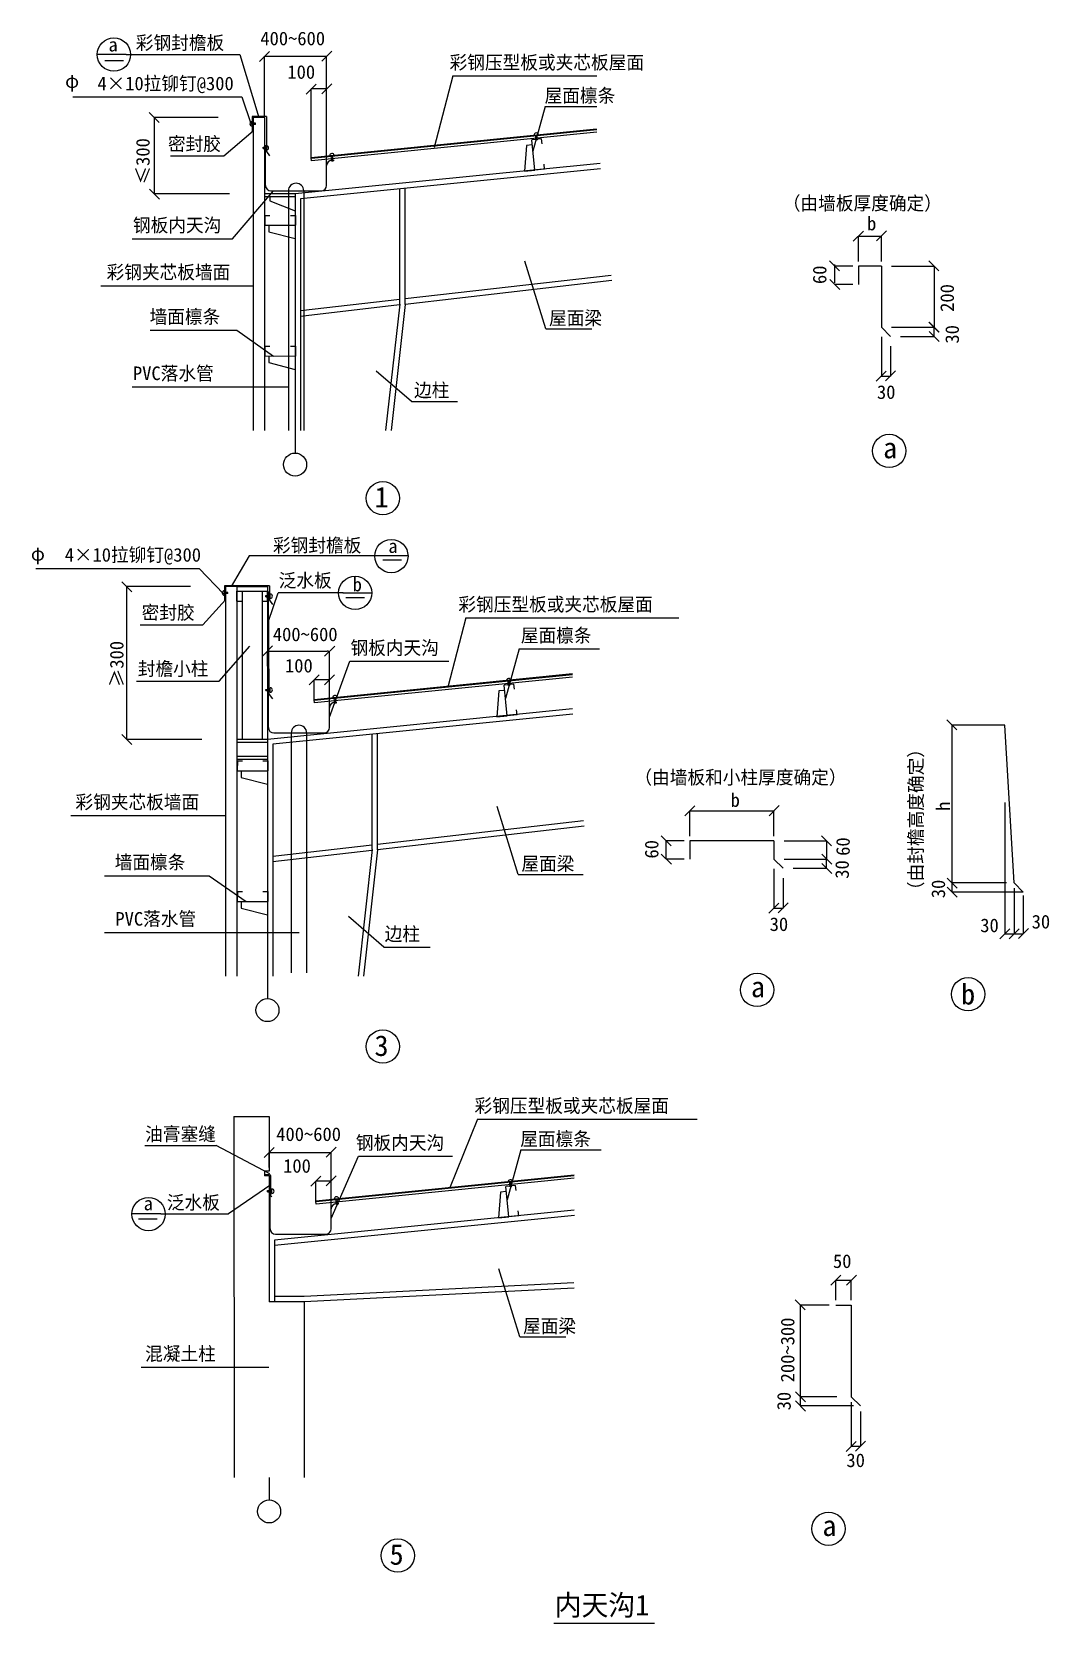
# Model space of a CAD drawing. Header units: metres. Extents: x -14 to 6646, y 1125 to 11538.
import ezdxf

# ---------------------------------------------------------------- set-up
doc = ezdxf.new("R2010")
doc.units = ezdxf.units.M
for name, color, linetype in [('HZ', 7, 'Continuous'), ('TEXT', 6, 'Continuous'), ('TREE', 3, 'Continuous'), ('WALL', 2, 'Continuous'), ('WINDOW', 4, 'Continuous')]:
    doc.layers.add(name, color=color, linetype=linetype)

# ---------------------------------------------------------------- blocks, each defined once
blk = doc.blocks.new('_ArchTick')
at = {"color": 5, "linetype": 'ByBlock'}
blk.add_lwpolyline([(-0.4, -0.4), (0.42, 0.42)], dxfattribs=at)

msp = doc.modelspace()

# ---------------------------------------------------------------- linework, layer by layer
msp.add_line((3403.5, 1125.36), (4061.31, 1125.36))
at = {"layer": 'HZ'}
for p, q in [((587.18, 11347.34), (465.18, 11347.34)), ((2405.82, 8080.24), (2283.82, 8080.24)), ((2163.3, 7834.13), (2041.3, 7834.13)), ((1539.83, 4108), (1539.83, 4205.87)), ((1539.83, 4205.87), (1945.94, 4205.87)), ((1945.94, 3835.67), (1945.94, 4205.87)), ((806.95, 3768.84), (684.96, 3768.84))]:
    msp.add_line(p, q, dxfattribs=at)
at = {"layer": 'TEXT'}
for p, q in [((603.79, 11389.62), (414.81, 11389.62)), ((1509.7, 10977.44), (1509.7, 11378.03)), ((1509.7, 11378.03), (1915.82, 11378.03)), ((1915.82, 10662.3), (1915.82, 11378.03)), ((1709.7, 8928.36), (1709.7, 8781.55)), ((2448.7, 8108.42), (2259.08, 8108.42)), ((2022.8, 7867.09), (2211.79, 7867.09)), ((1528.89, 7387.79), (1528.89, 7485.66)), ((1543.89, 7485.66), (1920, 7485.66)), ((1935, 7115.46), (1935, 7485.66)), ((1528.89, 5358.63), (1528.89, 5211.82)), ((830.38, 3802.88), (641.39, 3802.88)), ((1539.83, 2078.84), (1539.83, 1932.03))]:
    msp.add_line(p, q, dxfattribs=at)
for centre, radius in [((523.8, 11388.91), 108.99), ((5598.78, 8795.42), 108.99), ((1709.7, 8706.25), 75.31), ((2283.97, 8486.37), 108.99), ((2339.71, 8107.7), 108.99), ((2102.8, 7866.37), 108.99), ((4733.59, 5269.01), 108.99), ((6114.85, 5240.47), 108.99), ((1528.89, 5136.52), 75.31), ((2283.26, 4897.91), 108.99), ((750.38, 3802.16), 108.99), ((1539.83, 1856.73), 75.31), ((5201.19, 1743.52), 108.99), ((2381.92, 1567.39), 108.99)]:
    msp.add_circle(centre, radius, dxfattribs=at)
at = {"layer": 'TREE'}
for p, q in [((1665.82, 10497.3), (1665.82, 8928.36)), ((1765.82, 10497.3), (1765.82, 8928.36)), ((1685, 6950.46), (1685, 5381.52)), ((1785, 6950.46), (1785, 5381.52))]:
    msp.add_line(p, q, dxfattribs=at)
at = {"layer": 'WALL'}
for p, q in [((1521.44, 10983.55), (1521.44, 10754.04)), ((3323.22, 10838.5), (3258.54, 10832.03)), ((3278.44, 10633.03), (3258.54, 10832.03)), ((3326.5, 10805.67), (3323.22, 10838.5)), ((1515.82, 10532.3), (1515.82, 10797.3)), ((1521.44, 10754.04), (1542.75, 10725.65)), ((1915.82, 10532.3), (1915.82, 10662.3)), ((1950.82, 10697.3), (1964.74, 10697.3)), ((3343.12, 10639.49), (3278.44, 10633.03)), ((3343.12, 10639.49), (3339.83, 10672.33)), ((1550.82, 10497.3), (1880.82, 10497.3)), ((1512.4, 10337.08), (1512.33, 10272.08)), ((1512.4, 10337.08), (1545.4, 10337.05)), ((1679.4, 10336.9), (1712.4, 10336.86)), ((1712.4, 10336.86), (1712.33, 10271.86)), ((1512.33, 10272.08), (1712.33, 10271.86)), ((5397.13, 10005.36), (5397.13, 9885.36)), ((5547.13, 10005.36), (5547.13, 9605.36)), ((5547.13, 9605.36), (5607.13, 9545.41)), ((1512.4, 9481.84), (1512.33, 9416.84)), ((1512.4, 9481.84), (1545.4, 9481.8)), ((1679.4, 9481.65), (1712.4, 9481.61)), ((1712.4, 9481.61), (1712.33, 9416.61)), ((1512.33, 9416.84), (1712.33, 9416.61)), ((1541.12, 7913.57), (1541.12, 7818.53)), ((1328.89, 7877.71), (1528.89, 7877.93)), ((1328.97, 7812.71), (1328.89, 7877.71)), ((1328.97, 7812.71), (1361.97, 7812.74)), ((1495.97, 7812.9), (1528.97, 7812.93)), ((1528.97, 7812.93), (1528.89, 7877.93)), ((1541.12, 7818.53), (1562.42, 7790.14)), ((1535, 6985.46), (1535, 7250.46)), ((1541, 7201.54), (1562.31, 7173.16)), ((3142.4, 7268.77), (3077.73, 7262.3)), ((3097.63, 7063.3), (3077.73, 7262.3)), ((3145.69, 7235.93), (3142.4, 7268.77)), ((1935, 6985.46), (1935, 7115.46)), ((1970, 7150.46), (1983.93, 7150.46)), ((3162.3, 7069.76), (3159.02, 7102.6)), ((3162.3, 7069.76), (3097.63, 7063.3)), ((1570, 6950.46), (1900, 6950.46)), ((1331.59, 6767.35), (1331.52, 6702.35)), ((1331.52, 6702.35), (1531.52, 6702.13)), ((1331.59, 6767.35), (1364.59, 6767.32)), ((1498.59, 6767.16), (1531.59, 6767.13)), ((1531.59, 6767.13), (1531.52, 6702.13)), ((4294.17, 6244.54), (4294.17, 6124.54)), ((4844.17, 6244.54), (4844.17, 6124.54)), ((4844.17, 6124.54), (4904.17, 6064.59)), ((1331.59, 5912.11), (1331.52, 5847.11)), ((1331.52, 5847.11), (1531.52, 5846.88)), ((1331.59, 5912.11), (1364.59, 5912.07)), ((1498.59, 5911.92), (1531.59, 5911.88)), ((1531.59, 5911.88), (1531.52, 5846.88)), ((1545.94, 3705.67), (1545.94, 3970.67)), ((1551.94, 3921.75), (1551.94, 4049.54)), ((3153.34, 3988.98), (3088.66, 3982.51)), ((3108.56, 3783.5), (3088.66, 3982.51)), ((3156.62, 3956.14), (3153.34, 3988.98)), ((1980.94, 3870.67), (1994.87, 3870.67)), ((1945.94, 3705.67), (1945.94, 3835.67)), ((3173.24, 3789.97), (3108.56, 3783.5)), ((3173.24, 3789.97), (3169.95, 3822.81)), ((1580.94, 3670.67), (1910.94, 3670.67)), ((5349.93, 3207.12), (5349.93, 2607.12))]:
    msp.add_line(p, q, dxfattribs=at)
for centre, start, end in [((1950.82, 10662.3), 90, 180), ((1550.82, 10532.3), 180, 270), ((1880.82, 10532.3), 270, 0), ((1970, 7115.46), 90, 180), ((1570, 6985.46), 180, 270), ((1900, 6985.46), 270, 0), ((1980.94, 3835.67), 90, 180), ((1580.94, 3705.67), 180, 270), ((1910.94, 3705.67), 270, 0)]:
    msp.add_arc(centre, 35, start, end, dxfattribs=at)
at = {"layer": 'WINDOW'}
for p, q in [((603.79, 11389.62), (1347.79, 11389.62)), ((1347.79, 11389.62), (1472.99, 10977.4)), ((2742.79, 11249.52), (2619.98, 10781.92)), ((2742.79, 11249.52), (3685.05, 11249.52)), ((1815.82, 10714.17), (1815.82, 11163.91)), ((1915.82, 11163.91), (1815.82, 11163.91)), ((1915.82, 10662.3), (1915.82, 11163.91)), ((255.03, 11111.83), (1361.39, 11111.83)), ((1361.39, 11111.83), (1421.6, 10930.73)), ((3345.7, 11048.51), (3266.09, 10756.51)), ((3345.7, 11048.51), (3685.05, 11048.51)), ((1205.16, 10977.44), (788.71, 10977.44)), ((788.71, 10477.44), (788.71, 10977.44)), ((1428.59, 10983.55), (1428.59, 10888.26)), ((1521.44, 10983.55), (1428.59, 10983.55)), ((1428.59, 10921.22), (1428.59, 10950.59)), ((1450.37, 10939.98), (1428.59, 10939.98)), ((1509.7, 10977.44), (1434.7, 10977.44)), ((1434.7, 10977.44), (1434.7, 8928.36)), ((1450.37, 10931.82), (1450.37, 10939.98)), ((1509.7, 10977.44), (1509.7, 8928.36)), ((1243.84, 10727.21), (1434.7, 10891)), ((1450.37, 10931.82), (1428.59, 10931.82)), ((3683.49, 10900.94), (1815.82, 10714.17)), ((3683.98, 10895.96), (1816.31, 10709.2)), ((3685.48, 10881.04), (1817.81, 10694.27)), ((3303.35, 10862.92), (3274.13, 10860)), ((3287.84, 10829.43), (3284.68, 10861.06)), ((3295.96, 10830.25), (3287.84, 10829.43)), ((3295.96, 10830.25), (3292.8, 10861.87)), ((893.03, 10727.21), (1243.84, 10727.21)), ((1499.66, 10774.31), (1499.66, 10782.46)), ((1499.66, 10782.46), (1521.44, 10782.46)), ((1499.66, 10774.31), (1521.44, 10774.31)), ((1521.44, 10763.7), (1521.44, 10793.07)), ((1965.47, 10729.14), (1936.25, 10726.21)), ((1950.46, 10690.67), (1946.8, 10727.27)), ((1958.58, 10691.48), (1954.92, 10728.08)), ((3224.62, 10794.62), (3210.88, 10626.27)), ((3261.87, 10798.67), (3224.62, 10794.62)), ((3705.87, 10677.06), (1709.7, 10477.44)), ((3709.36, 10642.23), (1744.7, 10445.76)), ((1817.81, 10694.27), (1815.82, 10714.17)), ((1958.58, 10691.48), (1950.46, 10690.67)), ((3210.88, 10626.27), (3278.44, 10633.03)), ((1280.16, 10477.44), (788.71, 10477.44)), ((1299.8, 10184.46), (1569.24, 10498.02)), ((1709.7, 10477.44), (1509.7, 10477.44)), ((1709.7, 10457.44), (1509.7, 10457.44)), ((1543.53, 10457.44), (1543.53, 10431.04)), ((1543.53, 10431.04), (1709.7, 10366.7)), ((1709.7, 10477.44), (1709.7, 8928.36)), ((1744.7, 10445.76), (1744.7, 8928.36)), ((2394.4, 9756.67), (2394.4, 10510.73)), ((2429.4, 9754.73), (2429.4, 10514.23)), ((1538.15, 10272.05), (1538.15, 10228.81)), ((1538.15, 10228.81), (1709.7, 10184.75)), ((643.69, 10184.46), (1299.8, 10184.46)), ((5397.13, 10035.94), (5397.13, 10201.78)), ((5397.13, 10201.78), (5547.13, 10201.78)), ((5547.13, 10035.94), (5547.13, 10201.78)), ((3351.63, 9594.5), (3212.68, 10038.25)), ((5241.75, 9894.45), (5241.75, 10014.45)), ((5359.38, 10005.36), (5241.75, 10005.36)), ((5547.13, 10005.36), (5397.13, 10005.36)), ((5613.44, 10005.36), (5891.78, 10005.36)), ((5891.78, 10005.36), (5891.78, 9605.36)), ((3779.12, 9944.56), (2429.4, 9789.96)), ((3782.61, 9909.73), (2429.4, 9754.73)), ((437.28, 9876.78), (1434.7, 9876.78)), ((5359.38, 9885.36), (5241.75, 9885.36)), ((2394.4, 9785.95), (1744.7, 9711.53)), ((2393.73, 9750.64), (1744.7, 9676.3)), ((2394.4, 9756.67), (2302.37, 8928.36)), ((2429.4, 9754.73), (2337.58, 8928.36)), ((761.18, 9585.96), (1328.62, 9585.96)), ((1328.62, 9585.96), (1569.25, 9416.77)), ((3351.63, 9594.5), (3651.89, 9594.5)), ((5613.44, 9605.36), (5891.78, 9605.36)), ((5613.44, 9605.36), (5891.78, 9605.36)), ((5891.78, 9545.41), (5891.78, 9605.36)), ((5547.13, 9541.1), (5547.13, 9285.67)), ((5607.13, 9481.15), (5607.13, 9285.67)), ((5673.44, 9545.41), (5891.78, 9545.41)), ((1538.15, 9416.81), (1538.15, 9373.56)), ((1538.15, 9373.56), (1709.7, 9329.5)), ((2472.23, 9118.43), (2239.45, 9318.04)), ((5547.13, 9285.67), (5607.13, 9285.67)), ((643.69, 9215.3), (1665.82, 9215.3)), ((2472.23, 9118.43), (2773.74, 9118.43)), ((11.61, 8027.4), (1082.32, 8027.4)), ((1082.32, 8027.4), (1240.79, 7861)), ((1409.61, 8108.42), (1292.18, 7907.67)), ((2265.61, 8108.42), (1409.61, 8108.42)), ((1247.78, 7913.82), (1247.78, 7818.53)), ((1541.12, 7913.57), (1247.78, 7913.82)), ((607.9, 6907.71), (607.9, 7908.42)), ((1024.35, 7907.71), (607.9, 7907.71)), ((1106.47, 7657.48), (1253.89, 7821.27)), ((1247.78, 7851.49), (1247.78, 7880.86)), ((1269.56, 7870.25), (1247.78, 7870.25)), ((1269.56, 7862.09), (1247.78, 7862.09)), ((1328.89, 7907.71), (1253.89, 7907.71)), ((1253.89, 7907.71), (1253.89, 5358.63)), ((1269.56, 7862.09), (1269.56, 7870.25)), ((1328.89, 7907.71), (1528.89, 7907.71)), ((1328.89, 7907.71), (1328.89, 5358.63)), ((1328.89, 7877.71), (1528.89, 7877.71)), ((1363.89, 7877.71), (1363.89, 6907.71)), ((1493.89, 7877.71), (1493.89, 6907.71)), ((1518.85, 7841.35), (1518.85, 7849.51)), ((1518.85, 7849.51), (1546.63, 7849.51)), ((1518.85, 7841.35), (1546.63, 7841.35)), ((1528.89, 7907.71), (1528.89, 6907.71)), ((1541, 7201.54), (1535.12, 7875.41)), ((1535.12, 7681.76), (1598.31, 7867.09)), ((1546.63, 7830.75), (1546.63, 7860.12)), ((2023.86, 7867.09), (1598.31, 7867.09)), ((695, 7657.48), (1106.47, 7657.48)), ((2827.63, 7702.68), (2708.65, 7249.67)), ((2827.63, 7702.68), (4221.35, 7702.68)), ((1211.67, 7288.87), (1412.62, 7517.74)), ((3175.46, 7501.67), (3086.44, 7175.16)), ((3175.46, 7501.67), (3701.93, 7501.67)), ((1536.39, 7485.66), (1543.89, 7485.66)), ((1927.5, 7485.66), (1920, 7485.66)), ((1935, 7052.85), (2067.68, 7419.12)), ((2067.68, 7419.12), (2717.04, 7419.12)), ((671.06, 7288.87), (1211.67, 7288.87)), ((3525.06, 7336.34), (1835, 7167.33)), ((1835, 7167.33), (1835, 7297.69)), ((1935, 7297.69), (1835, 7297.69)), ((3525.06, 7331.31), (1835.5, 7162.36)), ((3525.06, 7316.24), (1836.99, 7147.43)), ((1935, 7115.46), (1935, 7297.69)), ((3122.54, 7293.19), (3093.32, 7290.27)), ((3107.03, 7259.7), (3103.87, 7291.33)), ((3115.15, 7260.52), (3111.99, 7292.14)), ((1518.85, 7227.46), (1518.85, 7235.62)), ((1518.85, 7235.62), (1546.63, 7235.62)), ((1518.85, 7227.46), (1546.63, 7227.46)), ((1546.63, 7216.86), (1546.63, 7246.23)), ((3043.81, 7224.89), (3030.07, 7056.54)), ((3081.06, 7228.94), (3043.81, 7224.89)), ((3115.15, 7260.52), (3107.03, 7259.7)), ((3525.06, 7107.32), (1528.89, 6907.71)), ((1836.99, 7147.43), (1835, 7167.33)), ((1984.66, 7182.3), (1955.44, 7179.37)), ((1969.65, 7143.83), (1965.99, 7180.43)), ((1977.77, 7144.64), (1969.65, 7143.83)), ((1977.77, 7144.64), (1974.11, 7181.24)), ((3528.55, 7072.5), (1563.89, 6876.03)), ((3030.07, 7056.54), (3097.63, 7063.3)), ((6356.33, 7001.87), (6010.19, 7001.87)), ((6010.19, 5969.1), (6010.19, 7001.87)), ((6416.33, 5969.1), (6356.33, 7001.87)), ((1099.35, 6907.71), (607.9, 6907.71)), ((1528.89, 6907.71), (1328.89, 6907.71)), ((1528.89, 6887.71), (1328.89, 6887.71)), ((1528.89, 6907.71), (1528.89, 5358.63)), ((1563.89, 6876.03), (1563.89, 5358.63)), ((2213.59, 6186.93), (2213.59, 6941)), ((2248.59, 6185), (2248.59, 6944.5)), ((1528.89, 6796.97), (1328.89, 6796.97)), ((1528.89, 6776.97), (1328.89, 6776.97)), ((1357.34, 6702.32), (1357.34, 6659.08)), ((1357.34, 6659.08), (1528.89, 6615.02)), ((3170.82, 6024.77), (3031.86, 6468.52)), ((6356.33, 6494.99), (6356.33, 5636.68)), ((242.56, 6409.99), (1253.89, 6409.99)), ((3598.31, 6374.83), (2248.59, 6220.22)), ((4294.17, 6275.13), (4294.17, 6440.96)), ((4294.17, 6440.96), (4844.17, 6440.96)), ((4844.17, 6275.13), (4844.17, 6440.96)), ((3601.8, 6340), (2248.59, 6185)), ((2213.59, 6216.22), (1563.89, 6141.8)), ((2212.92, 6180.91), (1563.89, 6106.57)), ((2213.59, 6186.93), (2121.56, 5358.63)), ((2248.59, 6185), (2156.77, 5358.63)), ((4256.43, 6244.54), (4138.8, 6244.54)), ((4138.8, 6124.54), (4138.8, 6244.54)), ((4844.17, 6244.54), (4294.17, 6244.54)), ((4910.48, 6244.54), (5188.82, 6244.54)), ((5188.82, 6244.54), (5188.82, 6124.54)), ((4256.43, 6124.54), (4138.8, 6124.54)), ((4844.17, 6060.28), (4844.17, 5804.85)), ((4910.48, 6124.54), (5188.82, 6124.54)), ((4910.48, 6124.54), (5188.82, 6124.54)), ((4970.48, 6064.59), (5188.82, 6064.59)), ((5188.82, 6064.59), (5188.82, 6124.54)), ((462.88, 6016.23), (1147.81, 6016.23)), ((1147.81, 6016.23), (1388.44, 5847.04)), ((3170.82, 6024.77), (3595.8, 6024.77)), ((4904.17, 6000.33), (4904.17, 5804.85)), ((6366.96, 5969.1), (6010.19, 5969.1)), ((6366.96, 5969.1), (6010.19, 5969.1)), ((6010.19, 5909.1), (6010.19, 5969.1)), ((6476.33, 5909.1), (6416.33, 5969.1)), ((1357.34, 5847.08), (1357.34, 5803.83)), ((6476.33, 5909.1), (6010.19, 5909.1)), ((6416.33, 5934.03), (6416.33, 5636.68)), ((6476.33, 5886.05), (6476.33, 5636.68)), ((1357.34, 5803.83), (1528.89, 5759.77)), ((2291.41, 5548.7), (2058.64, 5748.31)), ((4844.17, 5804.85), (4904.17, 5804.85)), ((462.88, 5645.57), (1735.63, 5645.57)), ((6356.33, 5636.68), (6416.33, 5636.68)), ((6416.33, 5636.68), (6476.33, 5636.68)), ((2291.41, 5548.7), (2592.73, 5548.7)), ((1309.48, 4441.27), (1539.83, 4441.31)), ((1309.48, 4441.27), (1309.83, 2078.84)), ((1539.83, 4441.31), (1539.83, 4082.64)), ((2904.1, 4422.89), (2719.58, 3969.88)), ((2904.1, 4422.89), (4340.92, 4422.89)), ((725.81, 4251.25), (1193.7, 4251.25)), ((1543.71, 4064.65), (1193.7, 4251.25)), ((1945.94, 3773.06), (2124.25, 4180.44)), ((2124.25, 4180.44), (2740.38, 4180.44)), ((3186.39, 4221.88), (3097.37, 3895.37)), ((3186.39, 4221.88), (3713.6, 4221.88)), ((1509.83, 4082.64), (1509.83, 4052.64)), ((1539.83, 4082.64), (1509.83, 4082.64)), ((1551.94, 3993.86), (1273.67, 3802.88)), ((1539.83, 4052.64), (1509.83, 4052.64)), ((1541.94, 4059.54), (1516.05, 4059.54)), ((1539.83, 4052.64), (1539.83, 3627.92)), ((1557.56, 3937.07), (1557.56, 3966.44)), ((3536, 4056.55), (1845.94, 3887.54)), ((1845.94, 3887.54), (1845.94, 4017.9)), ((1945.94, 4017.9), (1845.94, 4017.9)), ((3536, 4051.52), (1846.44, 3882.56)), ((3536, 4036.45), (1847.93, 3867.64)), ((1945.94, 3835.67), (1945.94, 4017.9)), ((3133.47, 4013.4), (3104.25, 4010.48)), ((3117.96, 3979.91), (3114.8, 4011.54)), ((3126.08, 3980.72), (3117.96, 3979.91)), ((3126.08, 3980.72), (3122.92, 4012.35)), ((1529.78, 3955.83), (1557.56, 3955.83)), ((1529.78, 3947.67), (1529.78, 3955.83)), ((1529.78, 3947.67), (1557.56, 3947.67)), ((1557.83, 3915.86), (1551.94, 3921.75)), ((1847.93, 3867.64), (1845.94, 3887.54)), ((1995.59, 3902.51), (1966.37, 3899.58)), ((1980.58, 3864.04), (1976.92, 3900.64)), ((1988.7, 3864.85), (1980.58, 3864.04)), ((1988.7, 3864.85), (1985.04, 3901.45)), ((3054.74, 3945.1), (3041, 3776.75)), ((3092, 3949.15), (3054.74, 3945.1)), ((830.38, 3802.88), (1273.67, 3802.88)), ((3536, 3827.53), (1574.83, 3631.42)), ((3539.48, 3792.71), (1574.83, 3596.24)), ((3041, 3776.75), (3108.56, 3783.5)), ((1539.83, 3627.92), (1539.83, 3227.92)), ((1574.83, 3631.42), (1574.83, 3227.92)), ((3181.75, 2999.13), (3042.8, 3442.88)), ((3534.25, 3351.32), (1769.09, 3262.92)), ((5249.93, 3238.64), (5249.93, 3369.72)), ((5249.93, 3369.72), (5349.93, 3369.72)), ((5349.93, 3238.64), (5349.93, 3369.72)), ((1769.97, 3227.92), (1539.83, 3227.92)), ((1769.09, 3262.92), (1574.83, 3262.92)), ((1769.97, 3227.92), (1769.83, 2078.84)), ((3536, 3316.36), (1769.97, 3227.92)), ((5205, 3207.12), (5017.07, 3207.12)), ((5017.07, 2607.12), (5017.07, 3207.12)), ((5249.93, 3207.12), (5349.93, 3207.12)), ((3181.75, 2999.13), (3482.02, 2999.13)), ((702.29, 2800.19), (1537.36, 2800.19)), ((5255.63, 2607.12), (5017.07, 2607.12)), ((5017.07, 2547.12), (5017.07, 2607.12)), ((5409.93, 2547.12), (5349.93, 2607.12)), ((5365, 2547.12), (5017.07, 2547.12)), ((5349.93, 2570.98), (5349.93, 2282.49)), ((5409.93, 2510.98), (5409.93, 2282.49)), ((5349.93, 2282.49), (5409.93, 2282.49))]:
    msp.add_line(p, q, dxfattribs=at)
for centre, radius, start, end in [((1428.59, 10935.9), 14.68, 90, 270), ((3288.74, 10861.46), 14.68, 5.71, 185.71), ((1521.44, 10778.38), 14.68, 270, 90), ((1950.86, 10727.68), 14.68, 5.71, 185.71), ((1715.82, 10497.3), 50, 0, 180), ((1247.78, 7866.17), 14.68, 90, 270), ((1546.63, 7845.43), 14.68, 270, 90), ((3107.93, 7291.73), 14.68, 5.71, 185.71), ((1546.63, 7231.54), 14.68, 270, 90), ((1970.05, 7180.84), 14.68, 5.71, 185.71), ((1735, 6950.46), 50, 0, 180), ((1541.94, 4049.54), 10, 0, 90), ((1557.56, 3951.75), 14.68, 270, 90), ((3118.86, 4011.94), 14.68, 5.71, 185.71), ((1980.98, 3901.04), 14.68, 5.71, 185.71)]:
    msp.add_arc(centre, radius, start, end, dxfattribs=at)

# ---------------------------------------------------------------- block references
at = {"layer": 'HZ', "xscale": 80, "yscale": 80, "zscale": 80, "rotation": 180}
msp.add_blockref('_ArchTick', (1539.83, 4205.87), dxfattribs=at)
at = {"layer": 'HZ', "xscale": 80, "yscale": 80, "zscale": 80}
msp.add_blockref('_ArchTick', (1945.94, 4205.87), dxfattribs=at)
at = {"layer": 'TEXT', "xscale": 80, "yscale": 80, "zscale": 80, "rotation": 180}
msp.add_blockref('_ArchTick', (1509.7, 11378.03), dxfattribs=at)
at = {"layer": 'TEXT', "xscale": 80, "yscale": 80, "zscale": 80}
msp.add_blockref('_ArchTick', (1915.82, 11378.03), dxfattribs=at)
at = {"layer": 'WINDOW', "xscale": 80, "yscale": 80, "zscale": 80}
for p, rotation in [((1815.82, 11163.91), 180), ((788.71, 10977.44), 90), ((788.71, 10477.44), 270), ((5397.13, 10201.78), 180), ((5241.75, 10005.36), 90), ((5891.78, 10005.36), 90), ((5241.75, 9885.36), 270), ((5891.78, 9605.36), 90), ((5891.78, 9605.36), 270), ((5891.78, 9545.41), 270), ((5547.13, 9285.67), 180), ((607.9, 7907.71), 270), ((1835, 7297.69), 180), ((6010.19, 7001.87), 90), ((607.9, 6907.71), 270), ((4294.17, 6440.96), 180), ((4138.8, 6244.54), 90), ((5188.82, 6244.54), 90), ((4138.8, 6124.54), 270), ((5188.82, 6124.54), 270), ((5188.82, 6064.59), 270), ((6010.19, 5969.1), 270), ((6010.19, 5909.1), 270), ((4844.17, 5804.85), 180), ((6356.33, 5636.68), 180), ((6416.33, 5636.68), 180), ((1845.94, 4017.9), 180), ((5249.93, 3369.72), 180), ((5017.07, 3207.12), 90), ((5017.07, 2607.12), 270), ((5017.07, 2547.12), 270), ((5349.93, 2282.49), 180)]:
    msp.add_blockref('_ArchTick', p, dxfattribs=dict(at, rotation=rotation))
for p in [(1915.82, 11163.91), (5547.13, 10201.78), (5607.13, 9285.67), (1528.89, 7485.66), (1935.18, 7485.49), (1935, 7297.69), (4844.17, 6440.96), (4904.17, 5804.85), (6476.33, 5636.68), (1945.94, 4017.9), (5349.93, 3369.72), (5409.93, 2282.49)]:
    msp.add_blockref('_ArchTick', p, dxfattribs=at)

# ---------------------------------------------------------------- texts
for s, p in [('400~600', (1482.16, 11450.01)), ('100', (1659.24, 11230.59)), ('b', (5453.6, 10239.33)), ('30', (5518.16, 9136.05)), ('400~600', (1563.93, 7550.94)), ('100', (1643.56, 7346.06)), ('b', (4560.41, 6466.79)), ('30', (4816.02, 5654.5)), ('30', (6194.38, 5646.83)), ('30', (6530.95, 5670.92)), ('400~600', (1586.3, 4280.32)), ('100', (1631.33, 4072.98)), ('50', (5230.13, 3449.5)), ('30', (5318.44, 2146.77))]:
    msp.add_text(s, height=89).set_placement(p)
for s, p in [('60', (5187.36, 9887.6)), ('200', (6021.84, 9705.73)), ('30', (6054.76, 9498.04)), ('h', (5996.46, 6440.01)), ('60', (5340.23, 6146.28)), ('60', (4087.84, 6128.49)), ('30', (5334.2, 5996.37)), ('30', (5964.1, 5868.91)), ('200~300', (4977.69, 2701.13)), ('30', (4953.83, 2517.94))]:
    msp.add_text(s, height=89, rotation=90).set_placement(p)
at = {"layer": 'HZ'}
for s, height, p in [('a', 89, (488.02, 11409.47)), ('彩钢封檐板', 89, (666.96, 11421.85)), ('彩钢压型板或夹芯板屋面', 89, (2720.88, 11293.32)), ('φ', 89, (204.13, 11171.16)), ('   4×10拉铆钉@300', 89, (234.38, 11155.63)), ('屋面檩条', 89, (3342.77, 11076.55)), ('密封胶', 89, (877.05, 10760.78)), ('（由墙板厚度确定）', 89, (4901.92, 10371.66)), ('钢板内天沟', 89, (648.21, 10228.27)), ('彩钢夹芯板墙面', 89, (475.7, 9920.58)), ('墙面檩条', 89, (757.35, 9629.77)), ('屋面梁', 89, (3371.87, 9620.76)), ('PVC落水管', 89, (648.21, 9259.11)), ('边柱', 89, (2488.29, 9148.87)), ('a', 135, (5558.72, 8747.81)), ('1', 135, (2230.27, 8425.83)), ('彩钢封檐板', 89, (1564.93, 8133.71)), ('φ', 89, (-19.95, 8077.74)), ('   4×10拉铆钉@300', 89, (20.29, 8071.21)), ('泛水板', 89, (1601.86, 7903.77)), ('彩钢压型板或夹芯板屋面', 89, (2778.17, 7747.18)), ('密封胶', 89, (705.26, 7693.79)), ('屋面檩条', 89, (3187.21, 7544.39)), ('钢板内天沟', 89, (2072.19, 7462.92)), ('封檐小柱', 89, (679.8, 7326.05)), ('（由墙板和小柱厚度确定）', 89, (3930.74, 6615.48)), ('彩钢夹芯板墙面', 89, (272.05, 6453.8)), ('墙面檩条', 89, (528.81, 6060.04)), ('屋面梁', 89, (3191.06, 6051.03)), ('PVC落水管', 89, (533.28, 5689.38)), ('边柱', 89, (2295.93, 5590.7)), ('a', 135, (4693.54, 5221.4)), ('b', 135, (6069.68, 5173.53)), ('3', 135, (2229.56, 4836.64)), ('彩钢压型板或夹芯板屋面', 89, (2884.21, 4466.69)), ('油膏塞缝', 89, (728.35, 4281.94)), ('钢板内天沟', 89, (2107.09, 4224.24)), ('屋面檩条', 89, (3183.47, 4249.92)), ('泛水板', 89, (870.08, 3833.57)), ('屋面梁', 89, (3201.99, 3025.39)), ('混凝土柱', 89, (727.96, 2843.99)), ('a', 135, (5161.13, 1695.91)), ('5', 135, (2328.22, 1507.58)), ('内天沟1', 135, (3409.18, 1176.21))]:
    msp.add_text(s, height=height, dxfattribs=at).set_placement(p)
for s, p in [('≤300', (757.55, 10539.52)), ('≥300', (586.35, 7249.7)), ('（由封檐高度确定）', (5817.34, 5862.65))]:
    msp.add_text(s, height=89, rotation=90, dxfattribs=at).set_placement(p)
at = {"layer": 'TEXT'}
for s, p in [('a', (2320.21, 8128.27)), ('b', (2086.43, 7877.02)), ('a', (718.67, 3826.94))]:
    msp.add_text(s, height=89, dxfattribs=at).set_placement(p)

doc.saveas('drawing.dxf')
